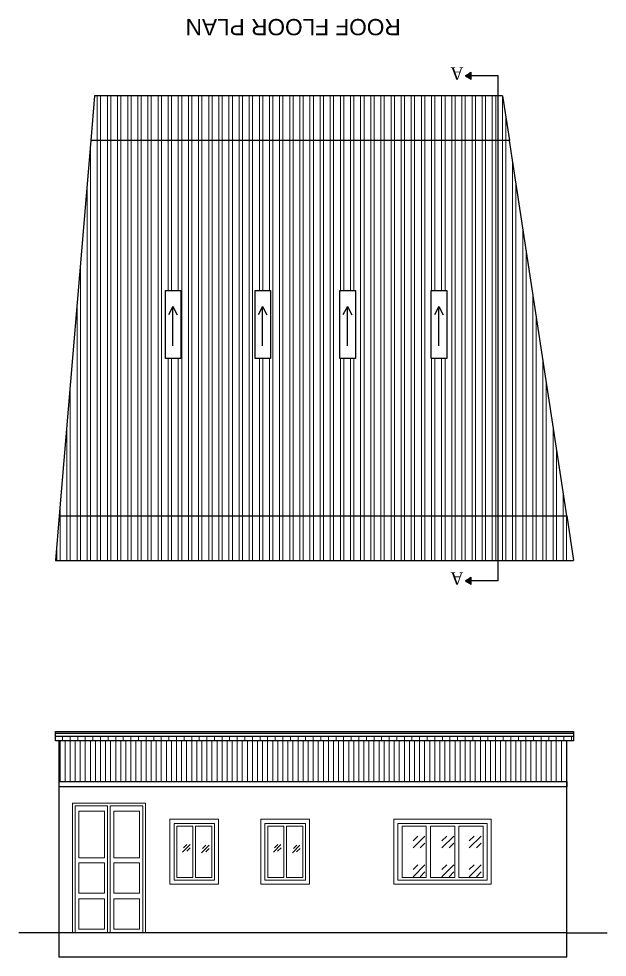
# Model space of a CAD drawing. Header units: inches. Extents: x 45643 to 78083, y -17830 to -3084.
# Drawn here: x 54569 to 55005, y -14649 to -13955 of the extents above; entities that cross this region are included whole.
import ezdxf

# ---------------------------------------------------------------- set-up
doc = ezdxf.new("R2010")
doc.units = ezdxf.units.IN
doc.header["$MEASUREMENT"] = 0
for name, color, linetype, lineweight in [('DIM_LINE', 165, 'Continuous', 15), ('door', 3, 'Continuous', 13), ('ELEVATION', 6, 'Continuous', 30), ('steps', 253, 'Continuous', 20)]:
    doc.layers.add(name, color=color, linetype=linetype, lineweight=lineweight)
doc.layers.add('PDF_Text', color=7, linetype='Continuous')
doc.styles.add('PDF Arial', font='arial.ttf')
doc.styles.get("Standard").update_dxf_attribs({"font": 'times.ttf'})
pattern_1 = [(270, (114195.1005, -28288.145), (7.5, -9e-16), []), (270, (114192.6005, -28290.645), (7.5, -9e-16), [])]

msp = doc.modelspace()

# ---------------------------------------------------------------- hatches: boundary and pattern name
at = {"layer": 'DIM_LINE'}
h = msp.add_hatch(dxfattribs=at)
h.set_pattern_fill('ANSI32', color=256, scale=20, angle=225)
h.set_pattern_definition(pattern_1)
h.paths.add_polyline_path([(54622.83, -14044.65), (54924.36, -14044.65), (54924.36, -14011.65), (54625.61, -14011.67)])
h = msp.add_hatch(dxfattribs=at)
h.set_pattern_fill('ANSI32', color=256, scale=20, angle=225)
h.set_pattern_definition(pattern_1)
h.paths.add_polyline_path([(54924.36, -14044.65), (54932.73, -14044.65), (54927.68, -14011.65), (54924.36, -14011.65)])
h = msp.add_hatch(dxfattribs=at)
h.set_pattern_fill('ANSI32', color=256, scale=20, angle=225)
h.set_pattern_definition(pattern_1)
h.paths.add_polyline_path([(54924.36, -14322.17), (54924.36, -14044.65), (54622.83, -14044.65), (54599.46, -14322.17)])
h.paths.add_polyline_path([(54807.24, -14205.86), (54807.24, -14155.61), (54818.7, -14155.61), (54818.7, -14205.86)], flags=16)
h.paths.add_polyline_path([(54755.87, -14205.86), (54744.4, -14205.86), (54744.4, -14155.61), (54755.87, -14155.61)], flags=16)
h.paths.add_polyline_path([(54874.91, -14205.86), (54874.91, -14155.61), (54886.37, -14155.61), (54886.37, -14205.86)], flags=16)
h.paths.add_polyline_path([(54689.49, -14205.86), (54678.02, -14205.86), (54678.02, -14155.61), (54689.49, -14155.61)], flags=16)
h = msp.add_hatch(dxfattribs=at)
h.set_pattern_fill('ANSI32', color=256, scale=20, angle=225)
h.set_pattern_definition(pattern_1)
h.paths.add_polyline_path([(54924.36, -14322.17), (54975.22, -14322.17), (54932.73, -14044.65), (54924.36, -14044.65)])
h = msp.add_hatch(dxfattribs=at)
h.set_pattern_fill('ANSI32', color=256, scale=20, angle=225)
h.set_pattern_definition(pattern_1)
h.paths.add_polyline_path([(54596.68, -14355.17), (54924.36, -14355.17), (54924.36, -14322.17), (54599.46, -14322.17)])
h = msp.add_hatch(dxfattribs=at)
h.set_pattern_fill('ANSI32', color=256, scale=20, angle=225)
h.set_pattern_definition(pattern_1)
h.paths.add_polyline_path([(54924.36, -14355.17), (54980.27, -14355.17), (54975.22, -14322.17), (54924.36, -14322.17)])
at = {"layer": 'door', "ltscale": 0.5}
h = msp.add_hatch(dxfattribs=at)
h.set_pattern_fill('GOST_GLASS', color=256, scale=2.5)
h.set_pattern_definition([(45, (-307778.312, 16085.203), (21.21320344, 0), [12.5, -17.5]), (45, (-307773.009, 16085.203), (21.21320344, 0), [5, -25]), (45, (-307778.312, 16090.506), (21.21320344, 0), [5, -25])])
h.paths.add_polyline_path([(54871.25, -14589.66), (54853.25, -14589.66), (54853.25, -14551.66), (54871.25, -14551.66)])
h = msp.add_hatch(dxfattribs=at)
h.set_pattern_fill('GOST_GLASS', color=256, scale=2.5)
h.set_pattern_definition([(45, (-307799.312, 16085.203), (21.21320344, 0), [12.5, -17.5]), (45, (-307794.009, 16085.203), (21.21320344, 0), [5, -25]), (45, (-307799.312, 16090.506), (21.21320344, 0), [5, -25])])
h.paths.add_polyline_path([(54892.25, -14589.66), (54874.25, -14589.66), (54874.25, -14551.66), (54892.25, -14551.66)])
h = msp.add_hatch(dxfattribs=at)
h.set_pattern_fill('GOST_GLASS', color=256, scale=2.5)
h.set_pattern_definition([(45, (-307800.312, 16085.203), (21.21320344, 0), [12.5, -17.5]), (45, (-307795.009, 16085.203), (21.21320344, 0), [5, -25]), (45, (-307800.312, 16090.506), (21.21320344, 0), [5, -25])])
h.paths.add_polyline_path([(54895.25, -14551.66), (54913.25, -14551.66), (54913.25, -14589.66), (54895.25, -14589.66)])
at = {"layer": 'ELEVATION'}
h = msp.add_hatch(dxfattribs=at)
h.set_pattern_fill('ANSI31', color=256, angle=180)
h.set_pattern_definition([(225, (113590.38771, -27914.62755), (0.08838834765, -0.08838834765), [])])
h.paths.add_polyline_path([(54900.36, -13996.65), (54904.4, -13999.31), (54904.4, -13993.99)])
h = msp.add_hatch(dxfattribs=at)
h.set_pattern_fill('ANSI31', color=256, angle=180)
h.set_pattern_definition([(225, (113590.38771, -28288.14517), (0.08838834765, -0.08838834765), [])])
h.paths.add_polyline_path([(54900.36, -14370.17), (54904.4, -14372.83), (54904.4, -14367.5)])
at = {"layer": 'steps', "ltscale": 0.3}
h = msp.add_hatch(dxfattribs=at)
h.set_pattern_fill('ANSI31', scale=45, angle=45)
h.paths.add_polyline_path([(54980.27, -14485.12), (54596.68, -14485.12), (54596.68, -14488.66), (54980.27, -14488.66)])
h = msp.add_hatch(dxfattribs=at)
h.set_pattern_fill('ANSI31', scale=30, angle=45)
h.paths.add_polyline_path([(54975.22, -14488.66), (54599.46, -14488.66), (54599.46, -14518.66), (54975.22, -14518.66)])

# ---------------------------------------------------------------- linework, layer by layer
for p, q in [((54980.27, -14483.09), (54596.68, -14483.09)), ((54596.68, -14485.1), (54980.27, -14485.12)), ((54599.46, -14630.66), (54599.46, -14488.66)), ((54975.22, -14630.66), (54975.22, -14488.66)), ((54599.46, -14518.66), (54599.46, -14518.66)), ((54599.46, -14630.66), (54569.46, -14630.66)), ((54975.22, -14630.66), (54599.46, -14630.66)), ((54599.46, -14648.66), (54599.46, -14630.66)), ((54975.22, -14630.66), (55005.22, -14630.66)), ((54975.22, -14648.66), (54975.22, -14630.66)), ((54975.22, -14648.66), (54599.46, -14648.66))]:
    msp.add_line(p, q)
for points in [[(54596.68, -14481.58), (54980.27, -14481.58), (54980.27, -14488.66), (54596.68, -14488.66)], [(54599.46, -14518.66), (54975.22, -14518.66), (54975.22, -14522.66), (54599.46, -14522.66)]]:
    msp.add_lwpolyline(points, close=True)
at = {"layer": 'door', "ltscale": 0.5}
for p, q in [((54609.25, -14534.66), (54609.25, -14630.66)), ((54663.25, -14534.66), (54609.25, -14534.66)), ((54609.25, -14534.66), (54609.25, -14630.66)), ((54663.25, -14534.66), (54609.25, -14534.66)), ((54663.25, -14630.66), (54663.25, -14534.66)), ((54663.25, -14630.66), (54663.25, -14534.66)), ((54611.25, -14536.66), (54611.25, -14630.66)), ((54635.25, -14536.66), (54611.25, -14536.66)), ((54611.25, -14536.66), (54611.25, -14630.66)), ((54635.25, -14536.66), (54611.25, -14536.66)), ((54635.25, -14630.66), (54635.25, -14536.66)), ((54661.25, -14536.66), (54637.25, -14536.66)), ((54661.25, -14536.66), (54637.25, -14536.66)), ((54637.25, -14630.66), (54637.25, -14536.66)), ((54661.25, -14630.66), (54661.25, -14536.66)), ((54661.25, -14630.66), (54661.25, -14536.66)), ((54698.44, -14551.66), (54698.44, -14589.66)), ((54700.44, -14551.66), (54700.44, -14589.66)), ((54765.77, -14551.66), (54765.77, -14589.66)), ((54767.77, -14551.66), (54767.77, -14589.66)), ((54871.25, -14589.66), (54871.25, -14551.66)), ((54892.25, -14551.66), (54892.25, -14589.66)), ((54895.25, -14551.66), (54895.25, -14589.66)), ((54696.29, -14565.32), (54690.64, -14570.96)), ((54693.86, -14565.26), (54691.39, -14567.79)), ((54696.35, -14567.75), (54693.82, -14570.22)), ((54710.36, -14565.86), (54704.71, -14571.51)), ((54707.92, -14565.81), (54705.46, -14568.33)), ((54710.41, -14568.3), (54707.88, -14570.76)), ((54763.63, -14565.32), (54757.97, -14570.96)), ((54761.19, -14565.26), (54758.72, -14567.79)), ((54763.68, -14567.75), (54761.15, -14570.22)), ((54777.69, -14565.86), (54772.04, -14571.51)), ((54775.26, -14565.81), (54772.79, -14568.33)), ((54777.74, -14568.3), (54775.22, -14570.76)), ((54609.25, -14630.66), (54663.25, -14630.66))]:
    msp.add_line(p, q, dxfattribs=at)
for points in [[(54613.87, -14540.59), (54632.89, -14540.59), (54632.89, -14575.09), (54613.87, -14575.09)], [(54639.87, -14540.59), (54658.89, -14540.59), (54658.89, -14575.09), (54639.87, -14575.09)], [(54717.44, -14594.66), (54681.44, -14594.66), (54681.44, -14546.66), (54717.44, -14546.66)], [(54784.77, -14594.66), (54748.77, -14594.66), (54748.77, -14546.66), (54784.77, -14546.66)], [(54847.25, -14594.66), (54919.25, -14594.66), (54919.25, -14546.66), (54847.25, -14546.66)], [(54714.44, -14591.66), (54684.44, -14591.66), (54684.44, -14549.66), (54714.44, -14549.66)], [(54781.77, -14591.66), (54751.77, -14591.66), (54751.77, -14549.66), (54781.77, -14549.66)], [(54850.25, -14591.66), (54916.25, -14591.66), (54916.25, -14549.66), (54850.25, -14549.66)], [(54613.87, -14578.89), (54632.89, -14578.89), (54632.89, -14601.39), (54613.87, -14601.39)], [(54639.87, -14578.89), (54658.89, -14578.89), (54658.89, -14601.39), (54639.87, -14601.39)], [(54613.87, -14605.44), (54632.89, -14605.44), (54632.89, -14627.94), (54613.87, -14627.94)], [(54639.87, -14605.44), (54658.89, -14605.44), (54658.89, -14627.94), (54639.87, -14627.94)]]:
    msp.add_lwpolyline(points, close=True, dxfattribs=at)
for points in [[(54698.44, -14589.66), (54686.44, -14589.66), (54686.44, -14551.66), (54698.44, -14551.66)], [(54700.44, -14551.66), (54712.44, -14551.66), (54712.44, -14589.66), (54700.44, -14589.66)], [(54765.77, -14589.66), (54753.77, -14589.66), (54753.77, -14551.66), (54765.77, -14551.66)], [(54767.77, -14551.66), (54779.77, -14551.66), (54779.77, -14589.66), (54767.77, -14589.66)], [(54871.25, -14551.66), (54853.25, -14551.66), (54853.25, -14589.66), (54871.25, -14589.66)], [(54892.25, -14551.66), (54874.25, -14551.66), (54874.25, -14589.66), (54892.25, -14589.66)], [(54895.25, -14589.66), (54913.25, -14589.66), (54913.25, -14551.66), (54895.25, -14551.66)]]:
    msp.add_lwpolyline(points, dxfattribs=at)
at = {"layer": 'ELEVATION'}
for p, q in [((54900.36, -13996.65), (54904.4, -13993.99)), ((54900.36, -13996.65), (54904.4, -13999.31)), ((54904.4, -13999.31), (54904.4, -13993.99)), ((54924.36, -13996.65), (54904.4, -13996.65)), ((54924.36, -14370.17), (54924.36, -13996.65)), ((54625.61, -14011.65), (54622.83, -14044.65)), ((54927.68, -14011.65), (54625.61, -14011.65)), ((54927.68, -14011.65), (54932.73, -14044.65)), ((54683.54, -14167.25), (54680.33, -14173.48)), ((54683.54, -14196.39), (54683.54, -14167.25)), ((54683.54, -14167.25), (54686.76, -14173.48)), ((54749.92, -14167.25), (54746.71, -14173.48)), ((54749.92, -14196.39), (54749.92, -14167.25)), ((54749.92, -14167.25), (54753.14, -14173.48)), ((54812.76, -14167.25), (54809.54, -14173.48)), ((54812.76, -14196.39), (54812.76, -14167.25)), ((54812.76, -14167.25), (54815.98, -14173.48)), ((54880.43, -14167.25), (54877.21, -14173.48)), ((54880.43, -14196.39), (54880.43, -14167.25)), ((54880.43, -14167.25), (54883.65, -14173.48)), ((54599.46, -14322.17), (54596.68, -14355.17)), ((54975.22, -14322.17), (54980.27, -14355.17)), ((54596.68, -14355.17), (54980.27, -14355.17)), ((54900.36, -14370.17), (54904.4, -14367.5)), ((54904.4, -14372.83), (54904.4, -14367.5)), ((54900.36, -14370.17), (54904.4, -14372.83)), ((54924.36, -14370.17), (54904.4, -14370.17))]:
    msp.add_line(p, q, dxfattribs=at)
for points in [[(54622.83, -14044.65), (54599.46, -14322.17), (54975.22, -14322.17), (54932.73, -14044.65)], [(54689.49, -14205.86), (54678.02, -14205.86), (54678.02, -14155.61), (54689.49, -14155.61)], [(54755.87, -14205.86), (54744.4, -14205.86), (54744.4, -14155.61), (54755.87, -14155.61)], [(54818.7, -14205.86), (54807.24, -14205.86), (54807.24, -14155.61), (54818.7, -14155.61)], [(54886.37, -14205.86), (54874.91, -14205.86), (54874.91, -14155.61), (54886.37, -14155.61)]]:
    msp.add_lwpolyline(points, close=True, dxfattribs=at)

# ---------------------------------------------------------------- texts
at = {"char_height": 9, "width": 10.8456, "attachment_point": 1, "rotation": 180}
for insert in [(54898.79, -13999.41), (54898.79, -14372.92)]:
    msp.add_mtext('A', dxfattribs=dict(at, insert=insert))
at = {"layer": 'PDF_Text', "insert": (54852.29, -13954.53), "char_height": 12, "attachment_point": 7, "rotation": 180, "style": 'PDF Arial'}
msp.add_mtext('ROOF FLOOR PLAN', dxfattribs=at)

doc.saveas('drawing.dxf')
